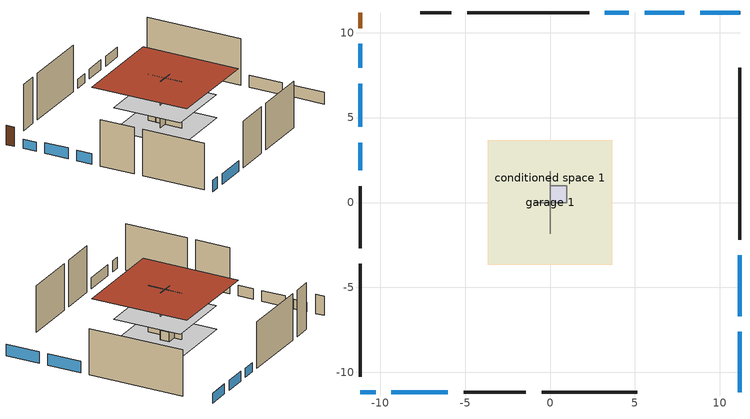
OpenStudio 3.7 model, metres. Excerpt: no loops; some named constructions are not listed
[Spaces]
conditioned space 1
 floor to garage 1 (Floor1 construction): -3.66,-3.66 -3.66,3.66 3.66,3.66 3.66,-3.66 z0
 floor foundation (Slab2 construction): -3.61,-3.61 -3.61,3.61 3.61,3.61 3.61,-3.61 z0
 floor adiabatic (AdiabaticFloorConstruction): -3.61,-3.61 -3.61,3.61 3.61,3.61 3.61,-3.61 z2.44
 wall outside (Wall3 construction): 11.19,-2.18 11.19,7.95 z0:4.88
 wall outside (Wall4 construction): -0.49,-11.19 5.13,-11.19 z0:4.88
 wall outside (Wall7 construction): -11.19,-3.62 -11.19,-10.26 z0:4.88
 wall outside (Wall8 construction): 2.31,11.19 -4.87,11.19 z0:4.88
 wall outside (AdiabaticWallConstruction): 11.19,-11.19 11.19,-7.61 / 11.19,-6.69 11.19,-3.11 z0:1.22; -11.19,-11.19 -10.27,-11.19 z0:1.19; -9.34,-11.19 -6.01,-11.19 / -11.19,7 -11.19,4.46 z0:1.13; -11.19,9.35 -11.19,7.92 z0:0.98; -11.19,3.53 -11.19,1.9 z0:1.1; 7.92,11.19 5.58,11.19 / 11.19,11.19 8.85,11.19 z0:1.04; 4.65,11.19 3.23,11.19 z0:0.95
 wall outside (AdiabaticWallConstruction 1): -11.19,11.19 -11.19,10.27 z0:2.03
 wall to garage 1 (Wall5 construction): 0,1.83 0,-1.83 z0:4.88
 wall to garage 1 (Wall6 construction): -0.91,0 0.91,0 z0:4.88
 window (WindowConstruction): 11.19,-11.19 11.19,-7.61 z0:1.22
 window (WindowConstruction 1): 11.19,-6.68 11.19,-3.11 z0:1.22
 window (WindowConstruction 2): -11.19,-11.19 -10.27,-11.19 z0:1.19
 window (WindowConstruction 3): -9.34,-11.19 -6.01,-11.19 z0:1.13
 window (WindowConstruction 4): -11.19,9.34 -11.19,7.93 z0:0.98
 window (WindowConstruction 5): -11.19,7 -11.19,4.46 z0:1.13
 window (WindowConstruction 6): -11.19,3.53 -11.19,1.9 z0:1.1
 window (WindowConstruction 7): 7.92,11.19 5.58,11.19 z0:1.04
 window (WindowConstruction 8): 4.65,11.19 3.23,11.19 z0:0.94
 window (WindowConstruction 9): 11.19,11.19 8.85,11.19 z0:1.04
 door (Door): -11.19,11.19 -11.19,10.27 z0:2.03
 ceiling adiabatic (AdiabaticFloorConstruction): 3.61,-3.61 3.61,3.61 -3.61,3.61 -3.61,-3.61 z2.44
 roof outside (Roof1 construction): -5.14,5.14 -5.14,-5.14 5.14,-5.14 5.14,5.14 z4.88
garage 1
 floor foundation (Slab1 construction): -3.66,-3.66 -3.66,3.66 3.66,3.66 3.66,-3.66 z0
 wall outside (Wall1 construction): -5.08,-11.19 -1.42,-11.19 z0:4.88
 wall outside (Wall2 construction): -11.19,0.97 -11.19,-2.69 z0:4.88
 wall outside (Wall9 construction): -5.8,11.19 -7.63,11.19 z0:4.88
air source heat pump airloop ret air space
 floor adiabatic (AdiabaticConst): 0,0 0,1 1,1 1,0 z0
 wall adiabatic (AdiabaticConst): 0,1 0,0 1,0 1,1 0,1 z0:1
 ceiling adiabatic (AdiabaticConst): 1,0 1,1 0,1 0,0 z1
[Material] Roughness=Rough
Name | Thickness {m} | Conductivity {W/m-K} | Density {kg/m3} | Specific Heat {J/kg-K} | Thermal Absorptance | Solar Absorptance | Visible Absorptance
osb sheathing 0.75 in. | 0.01905 | 0.115458 | 512.64 | 1214.23 | 0.9 | 0.7 | 0.7
gypsum board | 0.0127 | 0.160291 | 801 | 837.4 | 0.9 | 0.6 | 0.6
osb sheathing 0.5 in. | 0.0127 | 0.115458 | 512.64 | 1214.23 | 0.9 | 0.7 | 0.7
wall rigid ins 1; wall rigid ins 2 | 0.051816 | 0.029427 | 32.04 | 1214.23
wall layer 4; wall layer 5 | 0.2032 | 0.333011 | 1762.2 | 795.53 | 0.9 | 0.7 | 0.7
floor stud and cavity | 0.1397 | 0.923637 | 92.3553 | 1139.71 | 0.9 | 0.7 | 0.7
floor covering | 0.0127 | 0.0433444 | 54.468 | 1339.84 | 0.9 | 0.6 | 0.6
[Construction]
Wall5 construction Reversed: gypsum board, wall layer 4, osb sheathing 0.5 in., wall rigid ins 1
Wall6 construction Reversed: gypsum board, wall layer 5, osb sheathing 0.5 in., wall rigid ins 2
Floor1 construction Reversed: floor covering, osb sheathing 0.75 in., floor stud and cavity
[Schedule:Ruleset]
Name | Default Day Schedule
cooling season schedule | cooling season schedule default day
natural vent schedule | natural vent schedule default day
[Schedule:Day]
cooling season schedule default day; cooling season schedule allday1; cooling season schedule allday12; natural vent schedule default day: 24, 0, 0
cooling season schedule allday3; natural vent schedule avail day: 24, 0, 1
[Schedule:Rule] Apply Monday=Yes; Apply Wednesday=Yes; Apply Friday=Yes; Date Specification Type=DateRange; Start Day=1
Name | Schedule Ruleset | Rule Order | Day Schedule | Apply Sunday | Apply Tuesday | Apply Thursday | Apply Saturday | Start Month | End Month | End Day
cooling season schedule allday ruleset1 | cooling season schedule | 2 | cooling season schedule allday1 | Yes | Yes | Yes | Yes | 1 | 2 | 28
cooling season schedule allday ruleset3 | cooling season schedule | 1 | cooling season schedule allday3 | Yes | Yes | Yes | Yes | 3 | 11 | 30
cooling season schedule allday ruleset12 | cooling season schedule | 0 | cooling season schedule allday12 | Yes | Yes | Yes | Yes | 12 | 12 | 31
natural vent schedule rule | natural vent schedule | 0 | natural vent schedule avail day |  |  |  |  | 1 | 12 | 31
